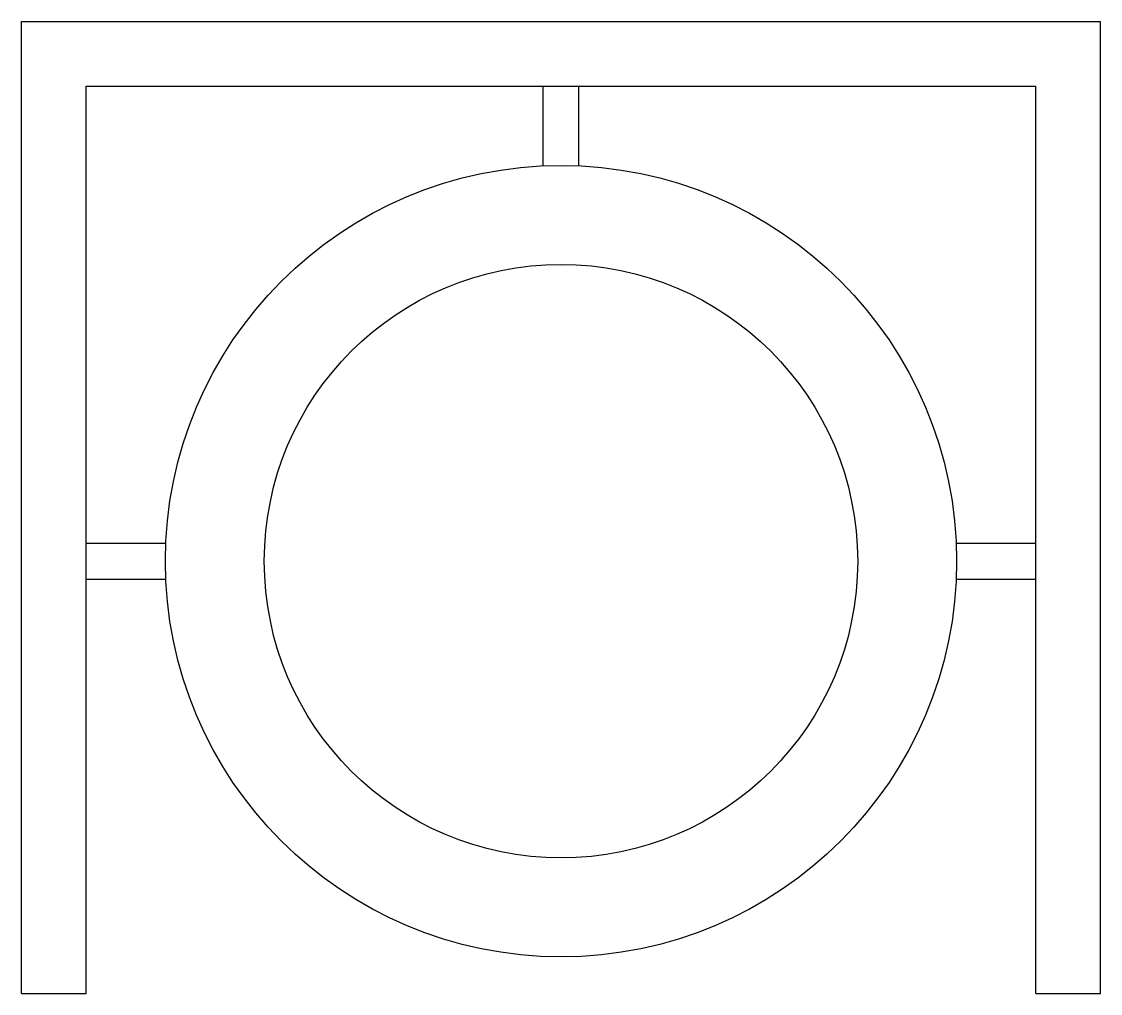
# Model space of a CAD drawing. Extents: x 110.334 to 110.934, y 124.571 to 125.111.
import ezdxf

# ---------------------------------------------------------------- set-up
doc = ezdxf.new("R2010")
doc.units = 0
doc.header["$LTSCALE"] = 0.5
doc.header["$MEASUREMENT"] = 0
doc.layers.get('0').update_dxf_attribs({"linetype": 'CONTINUOUS'})

msp = doc.modelspace()

# ---------------------------------------------------------------- linework, layer by layer
for p, q in [((110.33448, 124.57088), (110.33448, 125.11119)), ((110.33448, 125.11119), (110.93448, 125.11119)), ((110.93448, 124.57088), (110.93448, 125.11119)), ((110.37048, 125.07519), (110.89848, 125.07519)), ((110.37048, 124.57088), (110.37048, 125.07519)), ((110.62448, 125.03096), (110.62448, 125.07519)), ((110.64448, 125.03096), (110.64448, 125.07519)), ((110.89848, 124.57088), (110.89848, 125.07519)), ((110.37048, 124.82119), (110.41471, 124.82119)), ((110.85425, 124.82119), (110.89848, 124.82119)), ((110.37048, 124.80119), (110.41471, 124.80119)), ((110.85425, 124.80119), (110.89848, 124.80119)), ((110.33448, 124.57088), (110.37048, 124.57088)), ((110.89848, 124.57088), (110.93448, 124.57088))]:
    msp.add_line(p, q)
for radius in [0.22, 0.165]:
    msp.add_circle((110.63448, 124.81119), radius)

doc.saveas('drawing.dxf')
